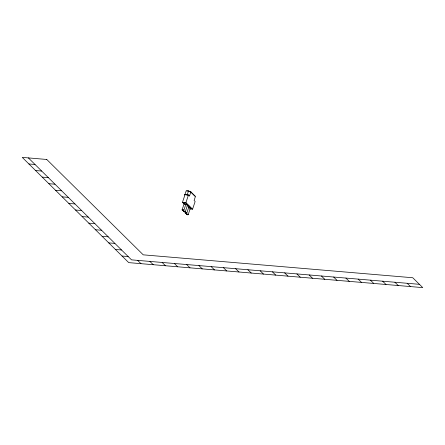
<?xml version="1.0" encoding="UTF-8"?>
<svg xmlns="http://www.w3.org/2000/svg" width="445" height="445" viewBox="0 0 445 445"><rect width="100%" height="100%" fill="white"/><g stroke="black" fill="none" stroke-linecap="round" stroke-linejoin="round"><path stroke-width="0.67" d="M184.658 194.582L184.87 194.788L186.227 190.727L188.524 190.922L190.888 191.873L189.531 195.934L188.491 194.904L184.658 194.582L184.525 194.988L184.909 195.021L182.461 202.33L184.436 204.372M182.094 209.829L184.514 202.592M186.016 194.882L187.167 194.982L188.524 190.922M190.888 191.873L195.461 196.395L194.103 200.456L195.144 201.485L192.563 209.2L185.91 202.625L188.491 194.904M183.835 210.352L186.255 203.12M185.287 211.792L187.712 204.555M186.744 213.227L189.164 205.996M188.202 214.668L190.621 207.437M28.903 163.96L35.033 164.483M35.561 170.541L41.685 171.058M42.214 177.116L48.338 177.638M186.817 190.961L188.574 191.111M48.867 183.69L54.991 184.213M55.525 190.271L61.649 190.794M182.461 202.33L185.91 202.625M185.76 204.211L187.084 204.133L185.66 203.07L183.362 202.876L184.614 204.11M185.971 204.411L187.707 204.75L188.541 205.573L187.217 205.646M186.85 205.801L188.574 205.952L189.993 207.008L188.674 207.086M188.307 207.242L190.026 207.387L191.45 208.449L189.553 208.477M62.178 196.846L68.302 197.369M189.804 208.966L192.563 209.2M68.83 203.426L74.955 203.944M75.483 210.001L81.613 210.524M82.141 216.582L88.266 217.099M88.794 223.156L94.918 223.679M95.447 229.731L101.577 230.254M102.105 236.312L108.23 236.829M108.758 242.887L114.882 243.409M115.411 249.467L121.541 249.984M122.069 256.042L128.193 256.565M419.424 284.327L131.52 259.852L28.374 157.903M189.081 191.317L190.594 191.923L194.993 196.278M187.167 194.982L189.531 195.934M407.169 283.287L410.501 286.574M394.921 282.247L398.247 285.534M382.667 281.201L385.999 284.488M370.418 280.161L373.744 283.448M358.169 279.121L361.496 282.408M345.915 278.081L349.242 281.368M333.667 277.035L336.993 280.328M321.412 275.995L324.739 279.282M309.164 274.954L312.49 278.242M296.91 273.914L300.236 277.202M284.661 272.868L287.987 276.161M272.407 271.828L275.733 275.116M260.158 270.788L263.485 274.076M247.904 269.748L251.236 273.035M235.655 268.702L238.982 271.995M223.407 267.662L226.733 270.949M211.153 266.622L214.479 269.909M198.904 265.582L202.23 268.869M186.65 264.536L189.976 267.829M174.401 263.496L177.727 266.783M162.147 262.455L165.473 265.743M149.898 261.415L153.225 264.703M137.644 260.375L140.97 263.663M182.333 209.84L183.618 210.285L182.333 209.84M183.791 211.275L185.07 211.725L183.791 211.275M185.248 212.716L186.527 213.166L185.248 212.716M186.705 214.156L187.985 214.601L186.705 214.156M46.753 159.466L22.25 157.385L128.722 262.622L422.75 287.615L412.771 277.752L143.24 254.835L46.753 159.466M182.328 210.135A0.912 0.317 18.5 0 0 183.796 210.429A0.912 0.317 18.5 0 0 182.762 209.712A0.912 0.317 18.5 0 0 182.328 210.135M183.785 211.57A0.912 0.317 18.5 0 0 185.254 211.864A0.912 0.317 18.5 0 0 184.213 211.147A0.912 0.317 18.5 0 0 183.785 211.57M186.7 214.451A0.912 0.317 18.5 0 0 188.163 214.74A0.912 0.317 18.5 0 0 187.128 214.028A0.912 0.317 18.5 0 0 186.7 214.451M185.242 213.01A0.912 0.317 18.5 0 0 186.711 213.305A0.912 0.317 18.5 0 0 185.671 212.588A0.912 0.317 18.5 0 0 185.242 213.01"/></g></svg>
